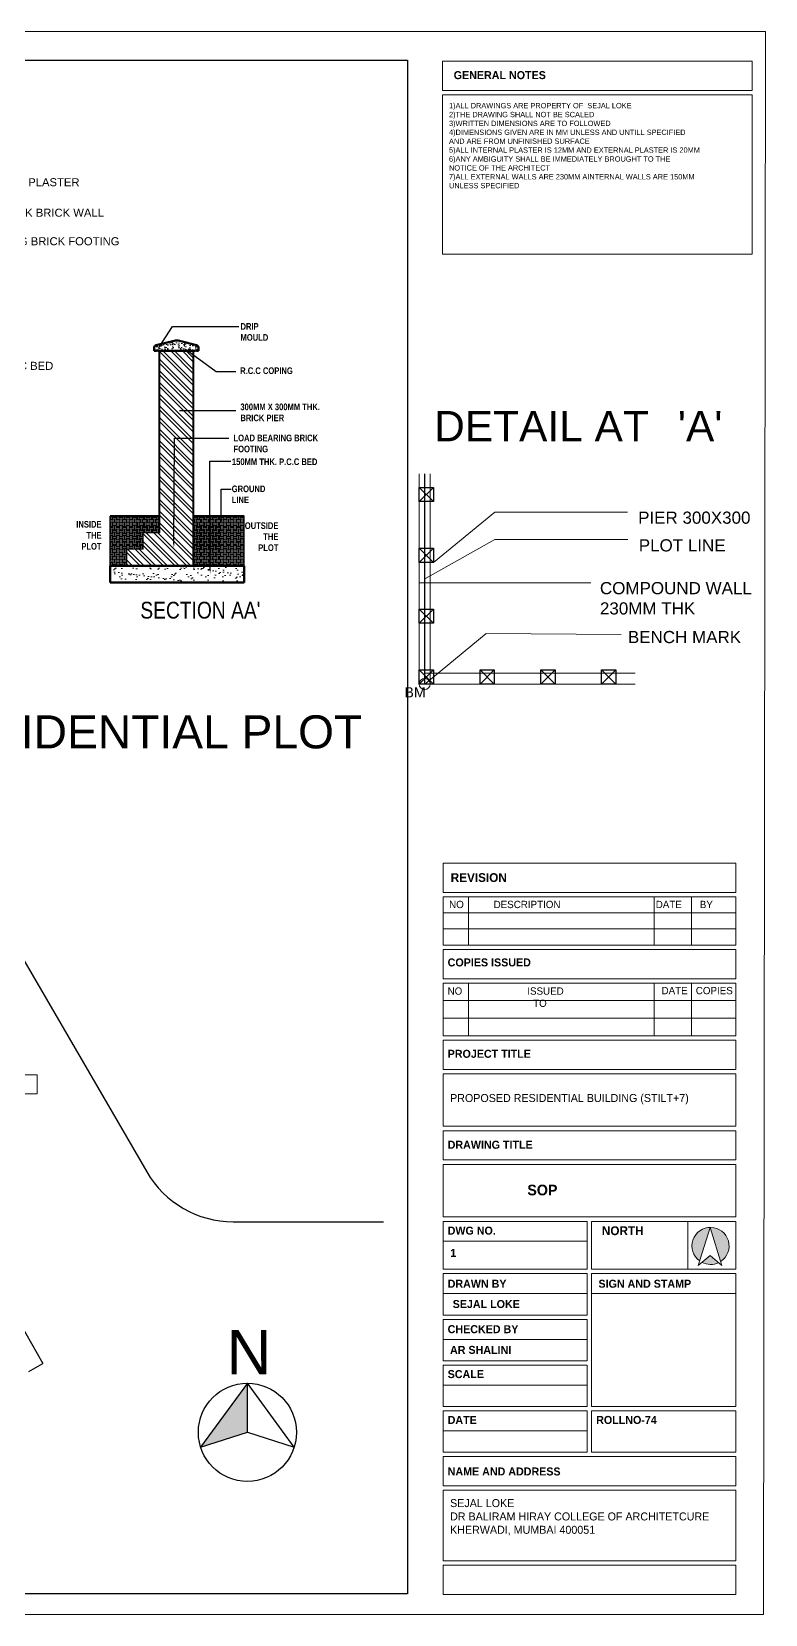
# Model space of a CAD drawing. Header units: millimetres. Extents: x -1932176 to 78768, y -1967 to 1266654.
# Drawn here: x -153664 to -120648, y 455652 to 526866 of the extents above; entities that cross this region are included whole.
import ezdxf
from ezdxf import colors
from ezdxf.entities.mleader import LeaderData, LeaderLine
from ezdxf.math import Vec2, Vec3

# ---------------------------------------------------------------- set-up
doc = ezdxf.new("R2010")
doc.units = ezdxf.units.MM
doc.linetypes.add('DASHDOTX2', pattern=[50.8, 25.4, -12.7, 0, -12.7])
for name, color, linetype, lineweight in [('DIMENSION', 31, 'Continuous', 5), ('HATCH', 250, 'Continuous', 13), ('LEVEL', 252, 'Continuous', 13), ('pier', 170, 'Continuous', 30), ('PLASTER', 252, 'Continuous', 15), ('SHEET', 7, 'Continuous', 13), ('text', 252, 'Continuous', 5), ('WALLS-EL', 30, 'Continuous', 9), ('WALLS-EX', 94, 'Continuous', 50)]:
    doc.layers.add(name, color=color, linetype=linetype, lineweight=lineweight)
doc.styles.add('.2SWIS', font='swissc.ttf', dxfattribs={"height": 0.2})
doc.styles.add('.3SWIS BOLD', font='swisscb.ttf', dxfattribs={"height": 0.3})
doc.styles.add('20 scale', font='ARIALN.TTF', dxfattribs={"height": 0.2})
doc.styles.get("Standard").update_dxf_attribs({"font": 'arial.ttf'})
doc.dimstyles.new('.25SWIS', dxfattribs={"dimscale": 0, "dimtxt": 0.2, "dimasz": 0.25, "dimexe": 0.25, "dimexo": 0.25, "dimgap": 0, "dimtad": 1, "dimzin": 0, "dimdsep": 46, "dimtxsty": '.2SWIS', "dimblk": 'DOT1', "dimcen": 0.75, "dimclrd": 256, "dimclre": 256, "dimclrt": 256, "dimadec": 0, "dimazin": 0, "dimtfac": 1, "dimtofl": 0, "dimtmove": 1, "dimatfit": 3, "dimfxl": 1, "dimfrac": 2, "dimtolj": 1, "dimtzin": 0, "dimlwd": -1, "dimlwe": -1, "dimarcsym": 0})
doc.dimstyles.new('ISO-25', dxfattribs={"dimtxt": 150, "dimasz": 2.5, "dimexe": 1.25, "dimexo": 0.625, "dimtad": 1, "dimtxsty": 'Standard', "dimcen": 2.5, "dimadec": 0, "dimazin": 0, "dimtfac": 1, "dimtmove": 0, "dimatfit": 3, "dimfxl": 1, "dimarcsym": 0})

# ---------------------------------------------------------------- blocks, each defined once
blk = doc.blocks.new('300pier')
at = {"layer": 'pier', "lineweight": 25}
for p, q in [((429951, -150717), (430251, -150417)), ((429951, -150417), (430251, -150717))]:
    blk.add_line(p, q, dxfattribs=at)
blk.add_lwpolyline([(429951, -150417), (430251, -150417), (430251, -150717), (429951, -150717)], close=True, dxfattribs=at)
blk = doc.blocks.new('*D573')
at = {"color": 0, "lineweight": -2, "ltscale": 30, "transparency": 16777216}
for p, q in [((-157413, 472940), (-156782, 473299)), ((-156781, 473296), (-153158, 466938)), ((-153787, 466576), (-153156, 466936))]:
    blk.add_line(p, q, dxfattribs=at)
at = {"color": 0, "ltscale": 30, "transparency": 16777216}
for points in [[(-156781, 473296), (-156782, 473296), (-156783, 473298)], [(-153158, 466938), (-153159, 466937), (-153157, 466935)]]:
    blk.add_solid(points, dxfattribs=at)
at = {"layer": 'Defpoints', "color": 0, "ltscale": 30, "transparency": 16777216}
for p in [(-157413, 472939), (-153788, 466576), (-153157, 466935)]:
    blk.add_point(p, dxfattribs=at)
at = {"color": 0, "ltscale": 30, "transparency": 16777216, "insert": (-154903, 470155), "char_height": 150, "attachment_point": 5, "rotation": 299.67378}
blk.add_mtext('7325', dxfattribs=at)
blk = doc.blocks.new('pier section')
at = {"layer": 'DIMENSION', "linetype": 'ByBlock', "ltscale": 0.025, "true_color": 0xcccccc}
h = blk.add_hatch(dxfattribs=at)
h.set_pattern_fill('AR-SAND', color=254, scale=0.05)
h.set_pattern_definition([(37.5, (-119.16735, -67.33864), (-0.00314967, 0.09634119), [0, -0.076, 0, -0.085, 0, -0.08125]), (7.5, (-119.16735, -67.33864), (0.08848884, 0.1411073), [0, -0.041, 0, -0.0685, 0, -0.02625]), (327.5, (-119.22885, -67.33864), (0.155707093, 0.000282953), [0, -0.025, 0, -0.09, 0, -0.1175]), (317.5, (-119.22885, -67.33864), (0.15030633, 0.04388378), [0, -0.0125, 0, -0.059, 0, -0.0675])])
h.paths.add_polyline_path([(0.608, 0), (-0.608, 0), (-0.608, -0.15), (0.608, -0.15)])
at = {"layer": 'HATCH', "linetype": 'ByBlock', "ltscale": 0.025, "true_color": 0x636466}
h = blk.add_hatch(dxfattribs=at)
h.set_pattern_fill('ANSI32', color=251, scale=0.2)
h.set_pattern_definition([(45, (-118.95013, -80.085506), (-0.05303301, 0.05303301), []), (45, (-118.914776, -80.085506), (-0.05303301, 0.05303301), [])])
h.paths.add_polyline_path([(0.158, 1.95), (-0.142, 1.95), (-0.142, 0), (0.458, 0), (0.458, 0.15), (0.308, 0.15), (0.308, 0.3), (0.158, 0.3)])
at = {"layer": 'DIMENSION', "linetype": 'ByBlock', "lineweight": 70, "ltscale": 0.025}
for p, q in [((-0.152, 0.45), (-0.608, 0.45)), ((0.168, 0.45), (0.608, 0.45))]:
    blk.add_line(p, q, dxfattribs=at)
at = {"layer": 'PLASTER', "linetype": 'ByBlock', "ltscale": 0.025}
for p, q in [((-0.152, 0), (-0.152, 1.95)), ((0.168, 1.95), (0.168, 0.3))]:
    blk.add_line(p, q, dxfattribs=at)
at = {"layer": 'WALLS-EL', "linetype": 'ByBlock', "ltscale": 0.025}
for p, q in [((-0.142, 0), (-0.142, 1.95)), ((0.158, 1.95), (0.158, 0.3)), ((0.308, 0.3), (0.158, 0.3)), ((0.308, 0.3), (0.308, 0.15)), ((0.458, 0.15), (0.308, 0.15)), ((0.458, 0.15), (0.458, 0))]:
    blk.add_line(p, q, dxfattribs=at)
at = {"layer": 'WALLS-EX', "linetype": 'ByBlock', "ltscale": 0.025}
for p, q in [((-0.021, 2.041), (-0.174, 2.002)), ((0.027, 2.041), (0.191, 2.002)), ((-0.192, 1.95), (-0.192, 1.982)), ((-0.192, 1.95), (-0.183, 1.95)), ((-0.153, 1.95), (0.158, 1.95)), ((0.158, 1.95), (0.167, 1.95)), ((0.197, 1.95), (0.208, 1.95)), ((0.208, 1.982), (0.208, 1.95)), ((-0.608, 0), (0.608, 0)), ((-0.608, 0), (-0.608, -0.15)), ((0.608, 0), (0.608, -0.15)), ((-0.608, -0.15), (0.608, -0.15))]:
    blk.add_line(p, q, dxfattribs=at)
for centre, radius, start, end in [((0.003, 1.944), 0.1, 76.552, 104.2823), ((-0.172, 1.982), 0.02, 97.125, 180), ((-0.183, 1.97), 0.02, 270, 306.8699), ((-0.168, 1.95), 0.005, 53.1301, 126.8699), ((-0.153, 1.97), 0.02, 233.1301, 270), ((0.167, 1.97), 0.02, 270, 306.8699), ((0.182, 1.95), 0.005, 53.1301, 126.8699), ((0.197, 1.97), 0.02, 233.1301, 270), ((0.188, 1.982), 0.02, 360, 82.875)]:
    blk.add_arc(centre, radius, start, end, dxfattribs=at)
blk = doc.blocks.new('DOT1')
h = blk.add_hatch(color=256)
h.paths.add_polyline_path([(0, 0, 0.4142136), (0, 0), (0, 0)])
h.paths.add_polyline_path([(0, 0, 0.4142136), (0, 0), (0, 0)])
h.paths.add_polyline_path([(0, 0), (0, 0), (0, 0, 0.4142136)])
h.paths.add_polyline_path([(0, 0), (0, 0), (0, 0, 0.4142136)])
for p, q in [((0, 0), (0, 0)), ((1, 0), (-1, 0))]:
    blk.add_line(p, q)
blk.add_circle((0, 0), 0.16)

msp = doc.modelspace()

# ---------------------------------------------------------------- hatches: boundary and pattern name
at = {"transparency": 33554687}
h = msp.add_hatch(color=256, dxfattribs=at)
h.dxf.hatch_style = 1
h.paths.add_polyline_path([(-143955.54474, 463841.69987), (-143955.54474, 466048.87812), (-146061.28448, 463180.2651)])
at = {"layer": 'HATCH', "ltscale": 0.025}
h = msp.add_hatch(dxfattribs=at)
h.set_pattern_fill('AR-CONC', color=256, scale=49.592407)
h.set_pattern_definition([(50, (-732059.28, 168880.05), (355.70659, -31.1203), [37.1943, -409.13736]), (355, (-732059.28, 168880.05), (-68.81013, 373.03019), [29.75544, -327.30989]), (100.451444, (-732029.63, 168877.46), (286.89646, 341.90989), [31.6103, -347.71325]), (46.1842, (-732059.28, 168979.23), (529.27067, -82.085), [55.79146, -613.70604]), (96.635635, (-732015.17, 168972.4), (463.52136, 483.08886), [47.41547, -521.57017]), (351.18416, (-732059.3, 168979.23), (463.52136, 483.08886), [44.63317, -490.96483]), (21, (-732009.68, 168954.44), (296.02058, -199.6684), [37.1943, -409.13736]), (326, (-732009.7, 168954.44), (120.66593, 359.61936), [29.75544, -327.30989]), (71.451445, (-731985, 168937.8), (416.6865, 159.95096), [31.6103, -347.71325]), (37.5, (-732059.28, 168880.05), (6.030365, 165.090075), [0, -323.342495, 0, -332.26913, 0, -328.5497]), (7.5, (-732059.28, 168880.05), (130.462516, 195.59826), [0, -189.442995, 0, -315.903634, 0, -125.22083]), (327.5, (-732169.87, 168880.05), (264.735396, -11.185504), [0, -123.98102, 0, -386.820776, 0, -513.281414]), (317.5, (-732219.46, 168880.05), (289.21606, 49.64447), [0, -161.17532, 0, -256.88867, 0, -364.50419])])
h.paths.add_polyline_path([(-147248.99345, 512952.62719, -0.1215900397), (-147011.31598, 512950.89681), (-146253.29261, 512757.92904, -0.3782424519), (-146166.41015, 512659.51015), (-146166.41015, 512499.1067), (-146208.9607, 512499.1067, -0.1622584761), (-146268.46566, 512518.93921, 0.3334994526), (-146298.23296, 512518.93921, -0.1622584755), (-146357.73792, 512499.1067), (-147902.1444, 512499.1067), (-147944.69495, 512499.1067, -0.1622584761), (-148004.19991, 512518.93921, 0.3334994526), (-148033.96721, 512518.93921, -0.1622584755), (-148093.47217, 512499.1067), (-148150.10644, 512499.1067), (-148150.10644, 512659.51015, -0.3782424519), (-148063.22399, 512757.92904)])
at = {"layer": 'HATCH'}
h = msp.add_hatch(dxfattribs=at)
h.set_pattern_fill('EARTH', color=256, scale=23.76)
h.set_pattern_definition([(0, (25907.99, 425887.17), (150.876, 150.876), [150.876, -150.876]), (0, (25907.99, 425943.75), (150.876, 150.876), [150.876, -150.876]), (0, (25907.99, 426000.33), (150.876, 150.876), [150.876, -150.876]), (90, (25926.85, 426019.19), (-150.876, 150.876), [150.876, -150.876]), (90, (25983.43, 426019.19), (-150.876, 150.876), [150.876, -150.876]), (90, (26040, 426019.19), (-150.876, 150.876), [150.876, -150.876])])
h.paths.add_polyline_path([(-148644.11198, 504317.77228), (-147949.81828, 504317.77228), (-147949.81828, 505061.65839), (-150133.80273, 505061.65839), (-150133.80273, 502830.00007), (-149387.99809, 502830.00007), (-149387.99809, 503573.88617), (-148644.11198, 503573.88617)])
h.paths.add_polyline_path([(-146362.86125, 502830.00007), (-144100.29511, 502830.00007), (-144100.29511, 505061.65839), (-146362.86125, 505061.65839)])
at = {"layer": 'SHEET', "linetype": 'ByBlock', "lineweight": 20, "transparency": 33554687}
h = msp.add_hatch(color=0, dxfattribs=at)
h.dxf.hatch_style = 1
h.paths.add_polyline_path([(-123134.0359, 473054.43027), (-122659.65545, 471529.0513, 3.231701641), (-123601.61049, 471550.93566)])
h.paths.add_polyline_path([(-123134.0359, 471798.0523), (-123498.08196, 471487.38676, 0.2347967333), (-122755.71641, 471475.20627)])

# ---------------------------------------------------------------- linework, layer by layer
at = {"transparency": 16777216}
for p, q in [((-174767.49466, 520751.11397), (-148484.52378, 475557.49744)), ((-144594.52618, 473319.77919), (-137830.54617, 473319.77919))]:
    msp.add_line(p, q, dxfattribs=at)
at = {"lineweight": 20, "transparency": 33554687}
for p, q in [((-136221.41781, 497510.77125), (-136221.41781, 506965.58304)), ((-135731.28889, 497510.77125), (-135731.28889, 506965.58304)), ((-132820.70993, 505250.68828), (-135582.11922, 502982.10124)), ((-132820.70993, 505250.68828), (-126847.47325, 505250.68828)), ((-132820.70993, 504008.31518), (-135976.35335, 502238.17714)), ((-132820.70993, 504008.31518), (-126832.61505, 504008.31518)), ((-136221.41781, 502063.76096), (-128498.14417, 502063.76096)), ((-133214.94406, 499779.35829), (-135976.35335, 497510.77125)), ((-127130.95134, 499740.38428), (-133214.94406, 499779.35829)), ((-135976.35335, 498000.90016), (-126499.09359, 498000.90016)), ((-136221.41781, 497510.77125), (-126499.09359, 497510.77125))]:
    msp.add_line(p, q, dxfattribs=at)
at = {"linetype": 'DASHDOTX2', "ltscale": 500, "transparency": 33554687}
msp.add_line((-135976.35335, 497510.77125), (-135976.35335, 506965.58304), dxfattribs=at)
at = {"linetype": 'ByBlock', "ltscale": 0.025}
for p, q in [((-150133.80273, 502828.5873), (-150133.80273, 505060.24562)), ((-144100.29511, 502828.5873), (-144100.29511, 505060.24562))]:
    msp.add_line(p, q, dxfattribs=at)
at = {"transparency": 33554687}
for p, q in [((-143955.54474, 466048.87812), (-146061.28448, 463180.2651)), ((-141850.21735, 463178.95379), (-143955.54474, 466048.87812)), ((-143955.54474, 463841.69987), (-143955.54474, 466048.87812)), ((-146061.28448, 463180.2651), (-143955.54474, 463841.69987)), ((-143955.54474, 463841.69987), (-141850.21735, 463178.95379))]:
    msp.add_line(p, q, dxfattribs=at)
at = {"color": 0}
msp.add_lwpolyline([(-218058.04459, 525575.72032), (-136752.014, 525575.72032), (-136752.014, 456581.45522), (-218058.04459, 456581.45522)], close=True, dxfattribs=at)
at = {"lineweight": 20, "transparency": 33554687}
msp.add_circle((-135976.35335, 497510.77125), 247.95738, dxfattribs=at)
at = {"transparency": 33554687}
msp.add_circle((-143955.54474, 463841.69987), 2207.17824, dxfattribs=at)
at = {"transparency": 16777216}
msp.add_arc((-144594.52618, 477819.77919), 4500, 210.1807323393, 270, dxfattribs=at)
at = {"layer": 'LEVEL'}
msp.add_lwpolyline([(-156727.92088, 479921.0145), (-153412.02164, 479921.0145), (-153412.02164, 479078.20372), (-156727.92088, 479078.20372)], close=True, dxfattribs=at)
at = {"layer": 'SHEET', "color": 0, "linetype": 'ByBlock', "lineweight": 9}
for p, q in [((-121246.08663, 525538.18321), (-121246.08663, 524221.2899)), ((-121246.08663, 516859.94065), (-121246.08663, 524023.75591)), ((-135170.05245, 516859.94065), (-121246.08663, 516859.94065))]:
    msp.add_line(p, q, dxfattribs=at)
at = {"layer": 'SHEET', "color": 0, "linetype": 'Continuous', "lineweight": 9, "ltscale": 50}
msp.add_line((-135170.05245, 524221.2899), (-122001.1194, 524221.2899), dxfattribs=at)
at = {"layer": 'SHEET', "color": 0, "linetype": 'Continuous', "lineweight": 9, "ltscale": 2.5}
for p, q in [((-122001.1194, 524023.75591), (-135170.05245, 524023.75591)), ((-121246.08663, 524023.75591), (-135170.05245, 524023.75591)), ((-121981.15635, 489449.62561), (-121981.15635, 488162.85726)), ((-121981.15635, 488132.7323), (-121981.15635, 489449.62561)), ((-135150.0894, 487935.1983), (-121981.15635, 487935.1983)), ((-135150.0894, 487935.1983), (-135150.0894, 485766.76023)), ((-134000.71528, 487935.1983), (-134000.71528, 485766.76023)), ((-125656.72646, 487935.1983), (-125656.72646, 485766.76023)), ((-123968.03699, 487935.1983), (-123968.03699, 485766.76023)), ((-121981.15635, 487935.1983), (-121981.15635, 485766.76023)), ((-135150.0894, 487212.38561), (-121981.15635, 487212.38561)), ((-135150.0894, 486489.57292), (-121981.15635, 486489.57292)), ((-121981.15635, 485766.76023), (-135150.0894, 485766.76023)), ((-121981.15635, 485569.22624), (-121981.15635, 484252.33293)), ((-135150.0894, 481688.82687), (-135150.0894, 484054.79893)), ((-135150.0894, 484054.79893), (-121981.15635, 484054.79893)), ((-134000.71528, 484054.79893), (-134000.71528, 481688.82687)), ((-125656.72646, 484054.79893), (-125656.72646, 481688.82687)), ((-123968.03699, 484054.79893), (-123968.03699, 481688.82687)), ((-121981.15635, 484054.79893), (-121981.15635, 481688.82687)), ((-135150.0894, 483266.14158), (-121981.15635, 483266.14158)), ((-135150.0894, 482477.48422), (-121981.15635, 482477.48422)), ((-121981.15635, 481688.82687), (-135150.0894, 481688.82687)), ((-128664.38987, 471178.83097), (-128664.38987, 473335.42614)), ((-128466.85587, 471178.83097), (-128466.85587, 473335.42614)), ((-124137.75151, 473335.42614), (-124137.75151, 471178.83097)), ((-128664.38987, 469120.99798), (-128664.38987, 470981.29697)), ((-128466.85587, 465005.332), (-128466.85587, 470981.29697)), ((-128664.38987, 467063.16499), (-128664.38987, 468923.46398)), ((-128664.38987, 465005.332), (-128664.38987, 466865.63099)), ((-128664.38987, 462947.49901), (-128664.38987, 464807.798)), ((-128466.85587, 465005.332), (-121981.15635, 465005.332)), ((-128466.85587, 462947.49901), (-128466.85587, 464807.798)), ((-128466.85587, 464807.798), (-121981.15635, 464807.798)), ((-128466.85587, 462947.49901), (-121981.15635, 462947.49901)), ((-135150.0894, 456543.91811), (-130639.72983, 456543.91811)), ((-121981.15635, 456543.91811), (-135150.0894, 456543.91811))]:
    msp.add_line(p, q, dxfattribs=at)
at = {"layer": 'SHEET', "color": 0, "linetype": 'ByBlock', "lineweight": 20}
for p, q in [((-123665.91502, 471344.16327), (-123134.0359, 473054.43027)), ((-122602.15678, 471344.16327), (-123134.0359, 473054.43027)), ((-123665.91502, 471344.16327), (-123134.0359, 471798.0523)), ((-122602.15678, 471344.16327), (-123134.0359, 471798.0523))]:
    msp.add_line(p, q, dxfattribs=at)
at = {"layer": 'SHEET', "linetype": 'ByBlock', "lineweight": 20, "ltscale": 0.7, "transparency": 33554671}
msp.add_lwpolyline([(-219240.97403, 526865.97655), (-120647.76313, 526865.97655), (-120734.75836, 455651.92249), (-219327.96925, 455651.92249)], close=True, dxfattribs=at)
at = {"layer": 'SHEET', "color": 0, "linetype": 'Continuous', "lineweight": 9, "ltscale": 2.5}
for points in [[(-121246.08663, 524221.2899), (-135170.05245, 524221.2899), (-135170.05245, 525538.18321), (-121246.08663, 525538.18321)], [(-135170.05245, 516859.94065), (-135170.05245, 524023.75591)], [(-121981.15635, 488132.7323), (-135150.0894, 488132.7323), (-135150.0894, 489449.62561), (-121981.15635, 489449.62561)], [(-130639.72983, 485569.22624), (-135150.0894, 485569.22624)], [(-135150.0894, 484252.33293), (-135150.0894, 485569.22624)], [(-121981.15635, 484252.33293), (-135150.0894, 484252.33293), (-135150.0894, 485569.22624), (-121981.15635, 485569.22624)], [(-135150.0894, 481688.82687), (-135150.0894, 484054.79893)], [(-121981.15635, 481491.29287), (-135150.0894, 481491.29287)], [(-135150.0894, 480174.39956), (-135150.0894, 481491.29287)], [(-135150.0894, 477610.8935), (-135150.0894, 479976.86557)], [(-121981.15635, 477413.3595), (-135150.0894, 477413.3595)], [(-135150.0894, 476096.4662), (-135150.0894, 477413.3595)], [(-135150.0894, 473532.96013), (-135150.0894, 475898.9322)], [(-128664.38987, 472436.7034), (-135150.0894, 472436.7034), (-135150.0894, 473335.42614), (-128664.38987, 473335.42614)], [(-128466.85587, 473335.42614), (-121981.15635, 473335.42614)], [(-121981.15635, 473335.42614), (-121981.15635, 471178.83097)], [(-128664.38987, 471178.83097), (-135150.0894, 471178.83097), (-135150.0894, 472436.7034), (-128664.38987, 472436.7034)], [(-128664.38987, 470082.57424), (-135150.0894, 470082.57424), (-135150.0894, 470981.29697), (-128664.38987, 470981.29697)], [(-121981.15635, 471178.83097), (-128466.85587, 471178.83097)], [(-128466.85587, 470981.29697), (-121981.15635, 470981.29697)], [(-121981.15635, 470981.29697), (-121981.15635, 465005.332)], [(-128664.38987, 469120.99798), (-135150.0894, 469120.99798), (-135150.0894, 470082.57424), (-128664.38987, 470082.57424)], [(-128466.85587, 470082.57424), (-121981.15635, 470082.57424)], [(-128664.38987, 468024.74125), (-135150.0894, 468024.74125), (-135150.0894, 468923.46398), (-128664.38987, 468923.46398)], [(-128664.38987, 467063.16499), (-135150.0894, 467063.16499), (-135150.0894, 468024.74125), (-128664.38987, 468024.74125)], [(-128664.38987, 465966.90826), (-135150.0894, 465966.90826), (-135150.0894, 466865.63099), (-128664.38987, 466865.63099)], [(-128664.38987, 465005.332), (-135150.0894, 465005.332), (-135150.0894, 465966.90826), (-128664.38987, 465966.90826)], [(-128664.38987, 463909.07527), (-135150.0894, 463909.07527), (-135150.0894, 464807.798), (-128664.38987, 464807.798)], [(-121981.15635, 464807.798), (-121981.15635, 462947.49901)], [(-128664.38987, 462947.49901), (-135150.0894, 462947.49901), (-135150.0894, 463909.07527), (-128664.38987, 463909.07527)], [(-121981.15635, 462749.96501), (-135150.0894, 462749.96501)]]:
    msp.add_lwpolyline(points, dxfattribs=at)
for points in [[(-135150.0894, 481491.29287), (-121981.15635, 481491.29287), (-121981.15635, 480174.39956), (-135150.0894, 480174.39956)], [(-135150.0894, 479976.86557), (-121981.15635, 479976.86557), (-121981.15635, 477610.8935), (-135150.0894, 477610.8935)], [(-135150.0894, 477413.3595), (-121981.15635, 477413.3595), (-121981.15635, 476096.4662), (-135150.0894, 476096.4662)], [(-135150.0894, 475898.9322), (-121981.15635, 475898.9322), (-121981.15635, 473532.96013), (-135150.0894, 473532.96013)], [(-135150.0894, 462749.96501), (-121981.15635, 462749.96501), (-121981.15635, 461433.07171), (-135150.0894, 461433.07171)], [(-135150.0894, 461235.53771), (-121981.15635, 461235.53771), (-121981.15635, 458058.34541), (-135150.0894, 458058.34541)], [(-135150.0894, 457860.81142), (-121981.15635, 457860.81142), (-121981.15635, 456543.91811), (-135150.0894, 456543.91811)]]:
    msp.add_lwpolyline(points, close=True, dxfattribs=at)
at = {"layer": 'SHEET', "color": 0, "linetype": 'ByBlock', "lineweight": 20}
for start, end in [(303.0568348962, 234.2813479935), (242.6329659869, 295.4870214737)]:
    msp.add_arc((-123114.64498, 472228.15455), 834.12279, start, end, dxfattribs=at)

# ---------------------------------------------------------------- block references
at = {"lineweight": 20, "transparency": 33554687, "xscale": 2.130995295554898, "yscale": 2.130995295554898, "zscale": 2.130995295554898}
for p in [(-1052444.87983, 826895.97953), (-1052444.87983, 824160.31454), (-1052444.87983, 821424.64954), (-1052444.87983, 818688.98455), (-1049709.21484, 818688.98455), (-1046973.54984, 818688.98455), (-1044237.88485, 818688.98455)]:
    msp.add_blockref('300pier', p, dxfattribs=at)
at = {"layer": 'HATCH', "xscale": -4959.24071698906, "yscale": 4959.24071698906, "zscale": 4959.24071698906}
msp.add_blockref('pier section', (-147115.13039, 502830.00007), dxfattribs=at)

# ---------------------------------------------------------------- texts
msp.add_text('RESIDENTIAL PLOT', height=1488.0174949).set_placement((-158423.68331, 494616.01551))
at = {"style": '.3SWIS BOLD'}
for s, width, insert, char_height, attachment_point in [('DRIP MOULD ', 3.9938672, (-144265.27222, 513752.00029), 297.554443, 1), ('R.C.C COPING ', 2890.0456505, (-144279.35561, 511758.77081), 297.554443, 1), ('300MM X 300MM THK. \\PBRICK PIER', 4736.2678799, (-144270.80243, 510132.33184), 297.554443, 1), ('LOAD BEARING BRICK FOOTING', 4252.3427291, (-144579.85535, 508732.86475), 297.554443, 1), ('150MM THK. P.C.C BED', 3972.1738914, (-144650.62425, 507662.68819), 297.554443, 1), ('GROUND LINE', 3.9938672, (-144660.68038, 506443.70817), 297.554443, 1), ('INSIDE THE PLOT', 3.9938672, (-150518.80219, 504848.76211), 297.554443, 3), ('OUTSIDE THE \\PPLOT', 3.9938672, (-142559.65222, 504787.7951), 297.554443, 3), ("{\\fSwis721 BlkCn BT|b0|i0|c0|p34;\\C251;\\c6908265;SECTION AA'}", 5313.9984074, (-148773.72481, 501212.45253), 754.8563648, 1)]:
    msp.add_mtext_dynamic_manual_height_columns(s, width=width, gutter_width=12.5, heights=[0], dxfattribs=dict(at, insert=insert, char_height=char_height, attachment_point=attachment_point))
at = {"lineweight": 20, "transparency": 33554687}
note = msp.add_mtext_dynamic_manual_height_columns('DETAIL AT ', width=10967.0295742, gutter_width=1, heights=[2700.77308, 0], dxfattribs=dict(at, insert=(-135552.56164, 509800.97154), char_height=1367.8204813, attachment_point=1))
for column, words in zip(note.columns.linked_columns, ["'A' "]):
    column.text = words
at = {"lineweight": 20, "transparency": 33554687, "attachment_point": 1}
for s, width, gutter_width, insert, char_height in [('PIER 300X300', 9432.4071444, 1, (-126372.74672, 505271.65411), 547.1281925), ('PLOT LINE', 9432.4071444, 1, (-126343.03708, 504025.07605), 547.128193), ('COMPOUND WALL\\P230MM THK', 13112.6765714, 1, (-128091.97058, 502100.6757), 547.1281925), ('BENCH MARK', 13112.6765714, 1, (-126833.22936, 499899.4965), 547.128193), ('BM', 2661.0156428, 12.5, (-136887.29501, 497369.03668), 455.94016)]:
    msp.add_mtext_dynamic_manual_height_columns(s, width=width, gutter_width=gutter_width, heights=[0], dxfattribs=dict(at, insert=insert, char_height=char_height))
at = {"transparency": 33554687, "insert": (-144892.24433, 468449.95544), "char_height": 2000, "attachment_point": 1}
msp.add_mtext_dynamic_manual_height_columns('N', width=5381.2823537, gutter_width=12.5, heights=[0], dxfattribs=at)
at = {"layer": 'SHEET', "color": 0, "linetype": 'ByBlock', "lineweight": 20, "attachment_point": 1}
for s, width, insert, char_height in [('{\\fCentury Gothic|b1|i0|c0|p34;GENERAL NOTES}', 6192.7278306, (-134670.99885, 525089.51931), 360), ('{\\fCentury Gothic|b1|i0|c0|p34;COPIES ISSUED}', 7354.9057474, (-134943.33897, 485165.64483), 360), ('{\\fCentury Gothic|b1|i0|c0|p34;PROJECT TITLE}', 5257.456393, (-134943.33897, 481053.64183), 360), ('{\\fCentury Gothic|b0|i0|c0|p34;PROPOSED RESIDENTIAL BUILDING (STILT+7)}', 11284.1119695, (-134834.16223, 479064.48492), 360), ('{\\fCentury Gothic|b1|i0|c0|p34;DRAWING TITLE}', 5845.5788067, (-134943.33897, 476961.58354), 360), ('{\\fCentury Gothic|b1|i0|c0|p34;SOP}', 4907.5748606, (-131358.93788, 474984.66495), 480), ('{\\fCentury Gothic|b1|i0|c0|p34;DWG NO.}', 2437.1509055, (-134943.33897, 473097.77521), 360), ('{\\fCentury Gothic|b1|i0|c0|p34;1}', 4919.8801774, (-134826.36513, 472092.56207), 360), ('{\\fCentury Gothic|b1|i0|c0|p34;DRAWN BY}', 4919.8801774, (-134943.33897, 470708.05129), 360), ('{\\fCentury Gothic|b1|i0|c0|p34;SIGN AND STAMP}', 5486.6595894, (-128158.02645, 470708.05129), 360), ('{\\fCentury Gothic|b1|i0|c0|p34;SEJAL LOKE}', 4919.8801774, (-134718.21267, 469795.14468), 360), ('{\\fCentury Gothic|b1|i0|c0|p34;CHECKED BY}', 4857.2220216, (-134943.33897, 468663.41395), 360), ('{\\fCentury Gothic|b1|i0|c0|p34;AR SHALINI}', 4919.8801774, (-134837.54499, 467731.20845), 360), ('{\\fCentury Gothic|b1|i0|c0|p34;SCALE}', 2437.1509055, (-134943.33897, 466641.38838), 360), ('{\\fCentury Gothic|b1|i0|c0|p34;DATE}', 2437.1509055, (-134943.33897, 464580.00133), 360), ('{\\fCentury Gothic|b1|i0|c0|p34;ROLLNO-74 }', 2437.1509055, (-128260.10544, 464580.00133), 360), ('{\\fCentury Gothic|b1|i0|c0|p34;NAME AND ADDRESS}', 6901.0014246, (-134943.33897, 462260.75921), 360), ('{\\fCentury Gothic|b0|i0|c0|p34;SEJAL LOKE\\PDR BALIRAM HIRAY COLLEGE OF ARCHITETCURE \\PKHERWADI, MUMBAI 400051}', 11033.3064964, (-134834.16223, 460837.65756), 360)]:
    msp.add_mtext_dynamic_manual_height_columns(s, width=width, gutter_width=57.3737, heights=[0], dxfattribs=dict(at, insert=insert, char_height=char_height))
at = {"layer": 'SHEET', "color": 0, "linetype": 'ByBlock', "lineweight": 9, "insert": (-134883.24125, 523657.50459), "char_height": 240, "attachment_point": 1}
msp.add_mtext_dynamic_manual_height_columns('{\\fCentury Gothic|b0|i0|c0|p34;1)ALL DRAWINGS ARE PROPERTY OF  SEJAL LOKE\\P2)THE DRAWING SHALL NOT BE SCALED \\P3)WRITTEN DIMENSIONS ARE TO FOLLOWED \\P4)DIMENSIONS GIVEN ARE IN MM UNLESS AND UNTILL SPECIFIED \\PAND ARE FROM UNFINISHED SURFACE \\P5)ALL INTERNAL PLASTER IS 12MM AND EXTERNAL PLASTER IS 20MM\\P6)ANY AMBIGUITY SHALL BE IMMEDIATELY BROUGHT TO THE NOTICE OF THE ARCHITECT \\P7)ALL EXTERNAL WALLS ARE 230MM AINTERNAL WALLS ARE 150MM UNLESS SPECIFIED}', width=10876.4896031, gutter_width=57.3737, heights=[0], dxfattribs=at)
at = {"layer": 'SHEET', "color": 0, "linetype": 'Continuous', "lineweight": 9, "ltscale": 50, "attachment_point": 1, "style": '20 scale'}
for s, width, heights, insert, char_height in [('{\\fCentury Gothic|b1|i0|c0|p34;REVISION  }', 66.4831048, [6.59764], (-134806.74459, 489001.57173), 395.0679916), ('\\pi-331.24;{\\fCentury Gothic|b0|i0|c0|p34;NO}', 8.7279214, [4.14976], (-134546.93115, 487758.86407), 329.2233264), ('\\pi-1381;{\\fCentury Gothic|b0|i0|c0|p34;DESCRIPTION}', 34.9161875, [4.14976], (-131495.47447, 487758.86407), 329.2233264), ('\\pi-525.69;{\\fCentury Gothic|b0|i0|c0|p34;DATE}', 12.8232824, [4.14976], (-125053.56821, 487758.86407), 329.2233264), ('\\pi-232.93;{\\fCentury Gothic|b0|i0|c0|p34;BY}', 13.5326087, [4.14976], (-123364.87874, 487758.86407), 329.2233264), ('\\pi-331.24;{\\fCentury Gothic|b0|i0|c0|p34;NO}', 8.7279214, [4.14976], (-134615.10804, 483861.56554), 329.2233264), ('\\pi-525.69;{\\fCentury Gothic|b0|i0|c0|p34;DATE}', 12.8232824, [4.14976], (-124793.00052, 483882.74436), 329.2233264), ('\\pi-776.01;{\\fCentury Gothic|b0|i0|c0|p34;COPIES}', 13.5326087, [4.14976], (-123001.10789, 483882.74436), 329.2233264), ('{\\fCentury Gothic|b1|i0|c0|p34;NORTH}', 30.7331048, [4.78312], (-128004.55324, 473110.45807), 395.0679916)]:
    msp.add_mtext_dynamic_manual_height_columns(s, width=width, gutter_width=1125, heights=heights, dxfattribs=dict(at, insert=insert, char_height=char_height))
at = {"layer": 'SHEET', "color": 0, "linetype": 'Continuous', "lineweight": 9, "ltscale": 50}
note = msp.add_mtext_dynamic_manual_height_columns('\\pi-676.57;{\\fCentury Gothic|b0|i0|c0|p34;ISSUED }', width=34.9161875, gutter_width=430.8795, heights=[4.14976, 0], dxfattribs=dict(at, insert=(-131563.65136, 483861.56554), char_height=329.2233264, attachment_point=1, style='20 scale'))
for column, words in zip(note.columns.linked_columns, ['\\pi-262.64;{\\fCentury Gothic|b0|i0|c0|p34;TO}']):
    column.text = words
at = {"layer": 'text', "char_height": 362.2146186, "attachment_point": 1}
for s, insert in [('18MMTHK EXT. PLASTER\\P WITH PAINT', (-157639.69008, 520272.20841)), ('230X230MM THK BRICK WALL', (-157639.69008, 518901.09385)), ('LOAD BEARING BRICK FOOTING', (-157639.69008, 517615.94776)), ('150 MM THK PCC BED', (-158060.25488, 512010.18123))]:
    msp.add_mtext_dynamic_manual_height_columns(s, width=9432.4071444, gutter_width=1, heights=[0], dxfattribs=dict(at, insert=insert))

# ---------------------------------------------------------------- dimensions: what is measured, and where the dimension line sits
at = {"ltscale": 30}
dim = msp.add_aligned_dim(p1=(-157413.08299, 472939.24005), p2=(-153787.50091, 466576.15318), distance=725.61466, text='7325', dimstyle='ISO-25', dxfattribs=at)
dim.commit()
dim.dimension.update_dxf_attribs({"geometry": '*D573', "text_midpoint": (-154902.70591, 470155.16965)})

# ---------------------------------------------------------------- leaders
at = {"linetype": 'ByBlock', "ltscale": 0.025}
msp.add_leader([(-147016.9012, 509826.13413), (-144478.93283, 509826.13413)], dimstyle='.25SWIS', override={"dimscale": 1, "dimasz": 0.5}, dxfattribs=at)
at = {"ltscale": 0.025}
ml = msp.add_multileader_mtext('Standard', dxfattribs=at)
ml.set_content('', color=256)
ml.set_leader_properties()
ml.build(insert=Vec2(0, 0))
ml.multileader.update_dxf_attribs({"text_right_attachment_type": 6, "dogleg_length": 0.36, "arrow_head_size": 161.2941})
ctx = ml.context
ctx.base_point, ctx.char_height, ctx.arrow_head_size, ctx.landing_gap_size, ctx.plane_origin = Vec3(-144336.9482, 513601.55618), 161.2941, 161.2941, 80.64705, Vec3(-145526.27963, 513601.55618)
ctx.right_attachment = 6
notes = []
notes.append((ctx, [(0, (1, 1, 0), (-147324.75373, 513601.55618), (1, 0), 2987.80553, [(0, [(-148017.16503, 512534.09969)], 0, [])])]))
ctx.mtext.insert, ctx.mtext.flow_direction = Vec3(-144256.30116, 513682.20323), 5
ml = msp.add_multileader_mtext('Standard', dxfattribs=at)
ml.set_content('', color=256)
ml.set_leader_properties()
ml.build(insert=Vec2(0, 0))
ml.multileader.update_dxf_attribs({"text_right_attachment_type": 6, "dogleg_length": 0.36, "arrow_head_size": 161.2941})
ctx = ml.context
ctx.base_point, ctx.char_height, ctx.arrow_head_size, ctx.landing_gap_size, ctx.plane_origin = Vec3(-144473.76366, 511569.2713), 161.2941, 161.2941, 80.64705, Vec3(-145526.27963, 511569.2713)
ctx.right_attachment = 6
notes.append((ctx, [(0, (1, 1, 0), (-145363.56758, 511569.2713), (1, 0), 889.80393, [(0, [(-146824.09771, 512642.499)], 0, [])])]))
ctx.mtext.insert, ctx.mtext.flow_direction = Vec3(-144393.11661, 511649.91835), 5
ml = msp.add_multileader_mtext('Standard', dxfattribs=at)
ml.set_content('', color=256)
ml.set_leader_properties()
ml.build(insert=Vec2(0, 0))
ml.multileader.update_dxf_attribs({"text_right_attachment_type": 6, "dogleg_length": 0.36, "arrow_head_size": 161.2941})
ctx = ml.context
ctx.base_point, ctx.char_height, ctx.arrow_head_size, ctx.landing_gap_size, ctx.plane_origin = Vec3(-144478.93283, 509826.13413), 161.2941, 161.2941, 80.64705, Vec3(-145954.0279, 509826.13413)
ctx.right_attachment = 6
notes.append((ctx, [(0, (1, 1, 0), (-144801.52102, 509826.13413), (1, 0), 322.58819, [(0, [(-147016.9012, 509826.13413)], 0, [])])]))
ctx.mtext.insert, ctx.mtext.flow_direction = Vec3(-144398.28578, 509906.78117), 5
ml = msp.add_multileader_mtext('Standard', dxfattribs=at)
ml.set_content('', color=256)
ml.set_leader_properties()
ml.build(insert=Vec2(0, 0))
ml.multileader.update_dxf_attribs({"text_right_attachment_type": 6, "dogleg_length": 0.72, "arrow_head_size": 161.2941})
ctx = ml.context
ctx.base_point, ctx.char_height, ctx.arrow_head_size, ctx.landing_gap_size, ctx.plane_origin = Vec3(-144787.98576, 508576.37344), 161.2941, 161.2941, 80.64705, Vec3(-148513.005, 508143.9236)
ctx.right_attachment = 6
notes.append((ctx, [(0, (1, 1, 0), (-147242.16928, 508576.37344), (1, 0), 2454.18352, [(0, [(-147264.70895, 503656.62524)], 0, [])])]))
ctx.mtext.insert, ctx.mtext.rotation, ctx.mtext.flow_direction, ctx.mtext.extrusion = Vec3(-144707.33871, 508495.7264), 3.1415926536, 5, Vec3(0, 0, -1)
ml = msp.add_multileader_mtext('Standard', dxfattribs=at)
ml.set_content('', color=256)
ml.set_leader_properties()
ml.build(insert=Vec2(0, 0))
ml.multileader.update_dxf_attribs({"text_right_attachment_type": 6, "dogleg_length": 0.72, "arrow_head_size": 161.2941})
ctx = ml.context
ctx.base_point, ctx.char_height, ctx.arrow_head_size, ctx.landing_gap_size, ctx.plane_origin = Vec3(-144701.23209, 507537.23661), 161.2941, 161.2941, 80.64705, Vec3(-148556.69689, 507102.49746)
ctx.right_attachment = 6
notes.append((ctx, [(0, (1, 1, 0), (-145647.69888, 507537.23661), (1, 0), 946.46679, [(0, [(-145630.14967, 502492.78426)], 0, [])])]))
ctx.mtext.insert, ctx.mtext.rotation, ctx.mtext.flow_direction, ctx.mtext.extrusion = Vec3(-144620.58504, 507456.58956), 3.1415926536, 5, Vec3(0, 0, -1)
ml = msp.add_multileader_mtext('Standard', dxfattribs=at)
ml.set_content('', color=256)
ml.set_leader_properties()
ml.build(insert=Vec2(0, 0))
ml.multileader.update_dxf_attribs({"text_right_attachment_type": 6, "dogleg_length": 0.72, "arrow_head_size": 161.2941})
ctx = ml.context
ctx.base_point, ctx.char_height, ctx.arrow_head_size, ctx.landing_gap_size, ctx.plane_origin = Vec3(-144685.3105, 506284.76739), 161.2941, 161.2941, 80.64705, Vec3(-148593.83003, 505871.42089)
ctx.right_attachment = 6
notes.append((ctx, [(0, (1, 1, 0), (-145130.74129, 506284.76739), (1, 0), 445.43078, [(0, [(-145139.25307, 504805.99129)], 0, [])])]))
ctx.mtext.insert, ctx.mtext.rotation, ctx.mtext.flow_direction, ctx.mtext.extrusion = Vec3(-144604.66346, 506204.12035), 3.1415926536, 5, Vec3(0, 0, -1)
for ctx, leaders in notes:
    for number, flags, end, landing, length, lines in leaders:
        leader = LeaderData()
        leader.index, (leader.has_last_leader_line, leader.has_dogleg_vector, leader.attachment_direction) = number, flags
        leader.last_leader_point, leader.dogleg_vector, leader.dogleg_length = Vec3(end), Vec3(landing), length
        for number, points, colour, breaks in lines:
            line = LeaderLine()
            line.index, line.vertices, line.color, line.breaks = number, Vec3.list(points), colors.encode_raw_color(colour), breaks
            leader.lines.append(line)
        ctx.leaders.append(leader)

doc.saveas('drawing.dxf')
